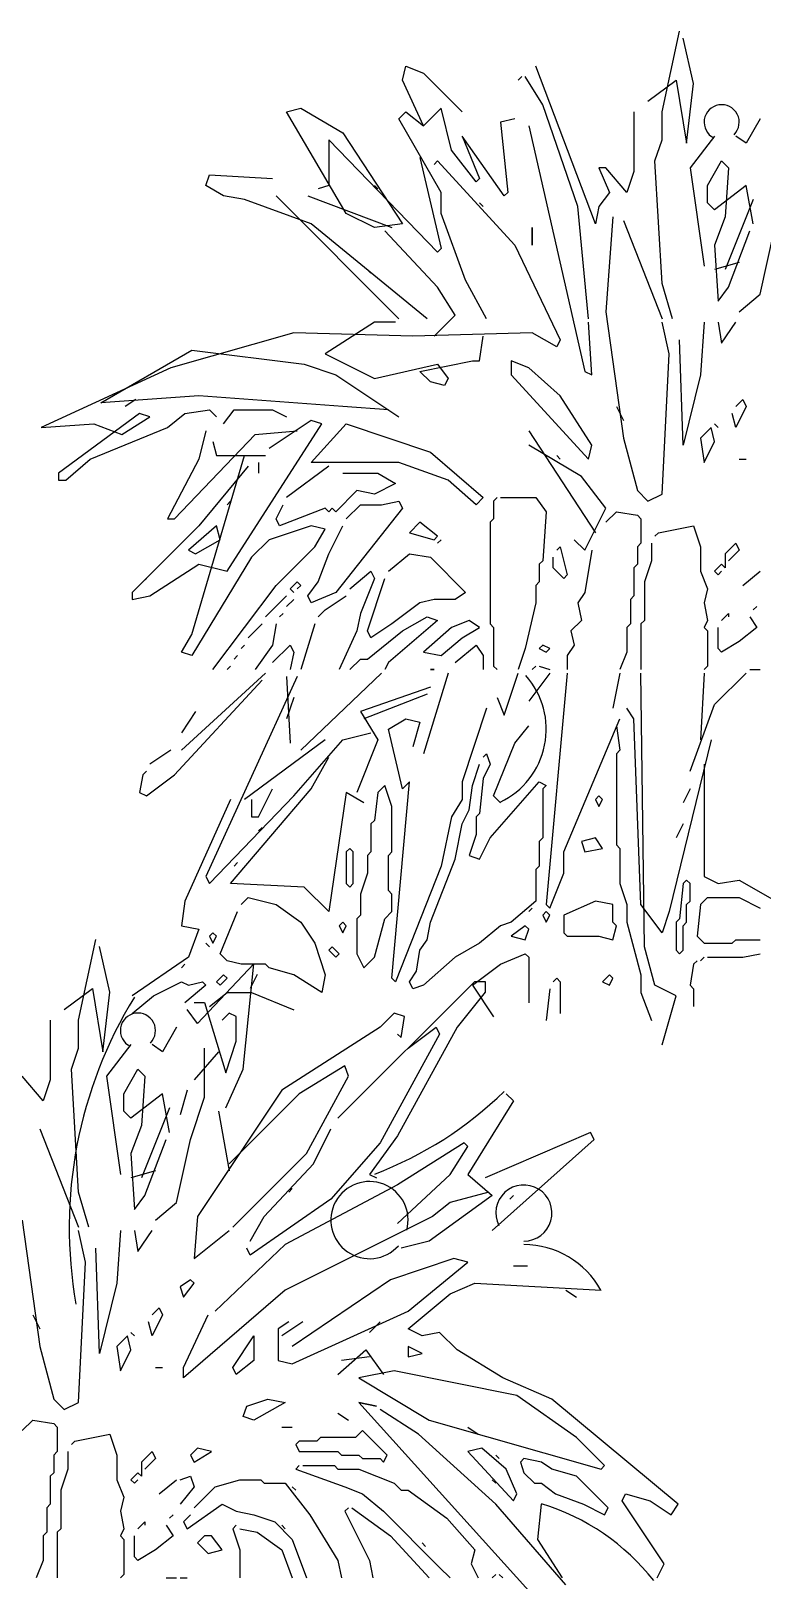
# Model space of a CAD drawing. Header units: millimetres. Extents: x 56222 to 3066687, y -650199 to -121287.
# Drawn here: x 132348.38 to 132356.68, y -183039.62 to -183022.03 of the extents above; entities that cross this region are included whole.
import ezdxf

# ---------------------------------------------------------------- set-up
doc = ezdxf.new("R2010")
doc.units = ezdxf.units.MM
doc.header["$MEASUREMENT"] = 0

# ---------------------------------------------------------------- blocks, each defined once
blk = doc.blocks.new('A$C76AA168E')
at = {"color": 96, "linetype": 'ByBlock'}
for p, q in [((393.89, 1419.48), (399.62, 1445.86)), ((404.21, 1428.65), (400.77, 1443.56)), ((309.01, 1429.8), (310.15, 1434.39)), ((310.15, 1434.39), (315.89, 1432.09)), ((372.09, 1382.77), (352.59, 1434.39)), ((315.89, 1414.89), (309.01, 1429.8)), ((315.89, 1432.09), (328.51, 1419.48)), ((348.01, 1430.95), (346.86, 1429.8)), ((346.86, 1429.8), (348.01, 1430.95)), ((354.89, 1421.77), (349.15, 1430.95)), ((389.3, 1422.92), (398.48, 1429.8)), ((398.48, 1429.8), (401.92, 1409.15)), ((401.92, 1409.15), (404.21, 1428.65)), ((271.15, 1419.48), (275.74, 1420.62)), ((290.65, 1386.21), (271.15, 1419.48)), ((275.74, 1420.62), (289.51, 1412.59)), ((307.86, 1417.18), (310.15, 1419.48)), ((310.15, 1419.48), (315.89, 1414.89)), ((321.62, 1420.62), (315.89, 1414.89)), ((325.06, 1406.86), (321.62, 1420.62)), ((366.36, 1388.51), (354.89, 1421.77)), ((384.71, 1419.48), (384.71, 1399.98)), ((393.89, 1410.3), (393.89, 1419.48)), ((321.62, 1393.09), (307.86, 1417.18)), ((345.71, 1417.18), (341.12, 1416.03)), ((341.12, 1416.03), (343.42, 1393.09)), ((350.3, 1414.89), (368.65, 1334.59)), ((426.01, 1417.18), (421.42, 1409.15)), ((284.92, 1410.3), (284.92, 1395.39)), ((320.48, 1373.59), (284.92, 1410.3)), ((289.51, 1412.59), (309.01, 1382.77)), ((342.27, 1391.95), (328.51, 1411.45)), ((328.51, 1411.45), (334.24, 1397.68)), ((391.59, 1403.42), (393.89, 1410.3)), ((411.09, 1411.45), (403.07, 1401.12)), ((421.42, 1409.15), (417.98, 1411.45)), ((314.74, 1404.56), (321.62, 1374.74)), ((333.09, 1396.53), (325.06, 1406.86)), ((244.77, 1395.39), (245.92, 1398.83)), ((245.92, 1398.83), (266.56, 1397.68)), ((319.33, 1402.27), (320.48, 1403.42)), ((320.48, 1403.42), (345.71, 1375.89)), ((373.24, 1401.12), (376.68, 1393.09)), ((375.54, 1401.12), (373.24, 1401.12)), ((382.42, 1393.09), (375.54, 1401.12)), ((384.71, 1399.98), (382.42, 1393.09)), ((393.89, 1363.27), (391.59, 1403.42)), ((403.07, 1401.12), (407.65, 1369.01)), ((408.8, 1395.39), (413.39, 1403.42)), ((413.39, 1403.42), (415.68, 1401.12)), ((415.68, 1401.12), (414.54, 1385.06)), ((250.51, 1391.95), (244.77, 1395.39)), ((284.92, 1395.39), (281.48, 1394.24)), ((299.83, 1395.39), (300.98, 1394.24)), ((334.24, 1397.68), (333.09, 1396.53)), ((408.8, 1389.65), (408.8, 1395.39)), ((421.42, 1395.39), (411.09, 1387.36)), ((423.71, 1382.77), (421.42, 1395.39)), ((257.39, 1390.8), (250.51, 1391.95)), ((279.18, 1382.77), (257.39, 1390.8)), ((267.71, 1391.95), (307.86, 1351.8)), ((278.04, 1391.95), (305.56, 1381.62)), ((321.62, 1386.21), (321.62, 1393.09)), ((334.24, 1389.65), (335.39, 1388.51)), ((343.42, 1393.09), (342.27, 1391.95)), ((369.8, 1351.8), (366.36, 1388.51)), ((373.24, 1388.51), (372.09, 1382.77)), ((376.68, 1393.09), (373.24, 1388.51)), ((411.09, 1387.36), (408.8, 1389.65)), ((423.71, 1390.8), (414.54, 1367.86)), ((299.83, 1381.62), (290.65, 1386.21)), ((329.65, 1364.42), (321.62, 1386.21)), ((377.83, 1385.06), (375.54, 1354.09)), ((381.27, 1383.92), (393.89, 1351.8)), ((414.54, 1385.06), (411.09, 1375.89)), ((317.04, 1351.8), (279.18, 1382.77)), ((309.01, 1382.77), (299.83, 1381.62)), ((320.48, 1362.12), (303.27, 1380.48)), ((351.45, 1381.62), (351.45, 1375.89)), ((351.45, 1375.89), (351.45, 1381.62)), ((415.68, 1362.12), (422.57, 1380.48)), ((426.01, 1359.83), (430.59, 1380.48)), ((321.62, 1374.74), (320.48, 1373.59)), ((345.71, 1375.89), (360.62, 1344.92)), ((411.09, 1375.89), (412.24, 1357.53)), ((419.12, 1370.15), (411.09, 1367.86)), ((297.54, 1367.86), (298.68, 1366.71)), ((336.54, 1351.8), (329.65, 1364.42)), ((397.33, 1351.8), (393.89, 1363.27)), ((326.21, 1352.95), (320.48, 1362.12)), ((412.24, 1357.53), (415.68, 1362.12)), ((419.12, 1354.09), (426.01, 1359.83)), ((375.54, 1354.09), (381.27, 1312.8)), ((299.83, 1350.65), (283.77, 1340.33)), ((306.71, 1350.65), (299.83, 1350.65)), ((319.33, 1346.06), (326.21, 1352.95)), ((370.95, 1333.45), (369.8, 1350.65)), ((396.18, 1340.33), (393.89, 1350.65)), ((407.65, 1350.65), (406.51, 1333.45)), ((412.24, 1350.65), (413.39, 1343.77)), ((413.39, 1343.77), (417.98, 1350.65)), ((273.45, 1347.21), (233.3, 1335.74)), ((312.45, 1346.06), (273.45, 1347.21)), ((351.45, 1347.21), (312.45, 1346.06)), ((334.24, 1338.03), (335.39, 1346.06)), ((359.48, 1342.62), (351.45, 1347.21)), ((360.62, 1344.92), (359.48, 1342.62)), ((400.77, 1310.5), (399.62, 1344.92)), ((210.36, 1324.27), (240.18, 1341.48)), ((240.18, 1341.48), (276.89, 1336.89)), ((283.77, 1340.33), (299.83, 1332.3)), ((314.74, 1334.59), (331.95, 1338.03)), ((331.95, 1338.03), (334.24, 1338.03)), ((344.56, 1338.03), (344.56, 1333.45)), ((350.3, 1335.74), (344.56, 1338.03)), ((393.89, 1294.45), (396.18, 1340.33)), ((233.3, 1335.74), (190.86, 1316.24)), ((276.89, 1336.89), (287.21, 1333.45)), ((287.21, 1333.45), (307.86, 1319.68)), ((299.83, 1332.3), (320.48, 1336.89)), ((318.18, 1331.15), (314.74, 1334.59)), ((320.48, 1336.89), (323.92, 1332.3)), ((344.56, 1333.45), (369.8, 1305.92)), ((360.62, 1326.56), (350.3, 1335.74)), ((368.65, 1334.59), (370.95, 1333.45)), ((406.51, 1333.45), (400.77, 1310.5)), ((322.77, 1330), (318.18, 1331.15)), ((323.92, 1332.3), (322.77, 1330)), ((242.48, 1326.56), (210.36, 1324.27)), ((221.83, 1325.42), (218.39, 1323.12)), ((289.51, 1323.12), (242.48, 1326.56)), ((304.42, 1321.98), (289.51, 1323.12)), ((370.95, 1310.5), (360.62, 1326.56)), ((378.98, 1323.12), (381.27, 1318.53)), ((417.98, 1323.12), (420.27, 1325.42)), ((421.42, 1323.12), (417.98, 1316.24)), ((420.27, 1325.42), (421.42, 1323.12)), ((222.98, 1320.83), (196.59, 1301.33)), ((217.24, 1313.95), (226.42, 1319.68)), ((226.42, 1319.68), (222.98, 1320.83)), ((232.15, 1316.24), (237.89, 1320.83)), ((237.89, 1320.83), (245.92, 1321.98)), ((245.92, 1321.98), (248.21, 1319.68)), ((250.51, 1317.39), (253.95, 1321.98)), ((253.95, 1321.98), (266.56, 1321.98)), ((279.18, 1318.53), (265.42, 1309.36)), ((266.56, 1321.98), (271.15, 1319.68)), ((282.62, 1317.39), (279.18, 1318.53)), ((417.98, 1316.24), (416.83, 1320.83)), ((190.86, 1316.24), (208.06, 1317.39)), ((206.92, 1305.92), (232.15, 1316.24)), ((208.06, 1317.39), (217.24, 1313.95)), ((234.45, 1286.42), (260.83, 1313.95)), ((244.77, 1315.09), (242.48, 1305.92)), ((251.65, 1269.21), (282.62, 1317.39)), ((260.83, 1313.95), (274.59, 1315.09)), ((279.18, 1304.77), (290.65, 1317.39)), ((290.65, 1317.39), (318.18, 1308.21)), ((350.3, 1315.09), (372.09, 1281.83)), ((381.27, 1312.8), (385.86, 1295.59)), ((409.95, 1316.24), (406.51, 1312.8)), ((406.51, 1312.8), (407.65, 1304.77)), ((411.09, 1311.65), (409.95, 1316.24)), ((411.09, 1317.39), (412.24, 1316.24)), ((247.06, 1311.65), (248.21, 1307.06)), ((318.18, 1308.21), (335.39, 1293.3)), ((367.51, 1300.18), (350.3, 1310.5)), ((369.8, 1305.92), (370.95, 1310.5)), ((407.65, 1304.77), (411.09, 1311.65)), ((198.89, 1299.03), (206.92, 1305.92)), ((242.48, 1305.92), (232.15, 1286.42)), ((240.18, 1248.56), (257.39, 1307.06)), ((258.54, 1303.62), (242.48, 1284.12)), ((248.21, 1307.06), (264.27, 1307.06)), ((261.98, 1304.77), (261.98, 1301.33)), ((284.92, 1303.62), (271.15, 1293.3)), ((307.86, 1304.77), (279.18, 1304.77)), ((323.92, 1299.03), (307.86, 1304.77)), ((359.48, 1307.06), (360.62, 1305.92)), ((419.12, 1305.92), (421.42, 1305.92)), ((196.59, 1301.33), (196.59, 1299.03)), ((196.59, 1299.03), (198.89, 1299.03)), ((289.51, 1301.33), (300.98, 1301.33)), ((306.71, 1297.89), (299.83, 1294.45)), ((300.98, 1301.33), (306.71, 1297.89)), ((333.09, 1291), (323.92, 1299.03)), ((375.54, 1289.86), (367.51, 1300.18)), ((294.09, 1295.59), (287.21, 1288.71)), ((299.83, 1294.45), (294.09, 1295.59)), ((335.39, 1293.3), (333.09, 1291)), ((339.98, 1293.3), (338.83, 1292.15)), ((338.83, 1292.15), (339.98, 1293.3)), ((341.12, 1293.3), (352.59, 1293.3)), ((352.59, 1293.3), (356.04, 1288.71)), ((385.86, 1295.59), (389.3, 1292.15)), ((389.3, 1292.15), (393.89, 1294.45)), ((251.65, 1291), (252.8, 1292.15)), ((267.71, 1286.42), (270.01, 1291)), ((283.77, 1289.86), (268.86, 1284.12)), ((284.92, 1288.71), (283.77, 1289.86)), ((286.06, 1289.86), (284.92, 1288.71)), ((287.21, 1288.71), (286.06, 1289.86)), ((309.01, 1289.86), (287.21, 1262.33)), ((290.65, 1286.42), (295.24, 1291)), ((295.24, 1291), (302.12, 1291)), ((302.12, 1291), (307.86, 1292.15)), ((307.86, 1292.15), (309.01, 1289.86)), ((338.83, 1292.15), (338.83, 1286.42)), ((356.04, 1288.71), (354.89, 1272.65)), ((368.65, 1276.09), (375.54, 1289.86)), ((375.54, 1285.27), (378.98, 1288.71)), ((378.98, 1288.71), (385.86, 1287.56)), ((385.86, 1287.56), (387.01, 1286.42)), ((242.48, 1284.12), (220.68, 1262.33)), ((232.15, 1286.42), (234.45, 1286.42)), ((248.21, 1284.12), (239.04, 1276.09)), ((249.36, 1279.53), (248.21, 1284.12)), ((279.18, 1284.12), (265.42, 1279.53)), ((268.86, 1284.12), (267.71, 1286.42)), ((283.77, 1282.98), (279.18, 1284.12)), ((280.33, 1277.24), (283.77, 1282.98)), ((284.92, 1274.95), (289.51, 1284.12)), ((314.74, 1285.27), (311.3, 1281.83)), ((320.48, 1280.68), (314.74, 1285.27)), ((338.83, 1286.42), (337.68, 1285.27)), ((337.68, 1285.27), (337.68, 1252)), ((387.01, 1286.42), (387.01, 1278.39)), ((392.74, 1281.83), (404.21, 1284.12)), ((404.21, 1284.12), (406.51, 1277.24)), ((241.33, 1274.95), (249.36, 1279.53)), ((265.42, 1279.53), (259.68, 1273.8)), ((267.71, 1264.62), (280.33, 1277.24)), ((311.3, 1281.83), (319.33, 1279.53)), ((319.33, 1279.53), (320.48, 1280.68)), ((321.62, 1279.53), (320.48, 1278.39)), ((320.48, 1278.39), (321.62, 1279.53)), ((359.48, 1276.09), (360.62, 1277.24)), ((360.62, 1277.24), (362.92, 1268.06)), ((365.21, 1279.53), (368.65, 1276.09)), ((387.01, 1278.39), (385.86, 1277.24)), ((385.86, 1277.24), (385.86, 1271.5)), ((390.45, 1278.39), (390.45, 1272.65)), ((391.59, 1280.68), (392.74, 1281.83)), ((406.51, 1277.24), (406.51, 1269.21)), ((414.54, 1274.95), (417.98, 1278.39)), ((417.98, 1278.39), (419.12, 1276.09)), ((239.04, 1276.09), (241.33, 1274.95)), ((259.68, 1273.8), (240.18, 1241.68)), ((281.48, 1265.77), (284.92, 1274.95)), ((304.42, 1269.21), (311.3, 1274.95)), ((311.3, 1274.95), (318.18, 1273.8)), ((318.18, 1273.8), (329.65, 1262.33)), ((354.89, 1272.65), (353.74, 1271.5)), ((358.33, 1270.36), (358.33, 1273.8)), ((370.95, 1276.09), (368.65, 1262.33)), ((390.45, 1272.65), (388.15, 1265.77)), ((414.54, 1274.95), (414.54, 1270.36)), ((419.12, 1276.09), (415.68, 1272.65)), ((225.27, 1266.92), (224.12, 1265.77)), ((224.12, 1265.77), (225.27, 1266.92)), ((226.42, 1261.18), (242.48, 1271.5)), ((242.48, 1271.5), (251.65, 1269.21)), ((291.8, 1263.48), (298.68, 1269.21)), ((299.83, 1266.92), (295.24, 1255.45)), ((297.54, 1249.71), (303.27, 1266.92)), ((298.68, 1269.21), (299.83, 1266.92)), ((353.74, 1271.5), (353.74, 1265.77)), ((361.77, 1266.92), (358.33, 1270.36)), ((362.92, 1268.06), (361.77, 1266.92)), ((385.86, 1271.5), (384.71, 1270.36)), ((384.71, 1270.36), (384.71, 1261.18)), ((406.51, 1269.21), (408.8, 1263.48)), ((413.39, 1271.5), (411.09, 1269.21)), ((411.09, 1269.21), (412.24, 1268.06)), ((412.24, 1268.06), (413.39, 1269.21)), ((414.54, 1270.36), (413.39, 1271.5)), ((420.27, 1264.62), (426.01, 1269.21)), ((220.68, 1262.33), (220.68, 1260.03)), ((247.06, 1237.09), (267.71, 1264.62)), ((272.3, 1263.48), (274.59, 1265.77)), ((273.45, 1262.33), (272.3, 1263.48)), ((272.3, 1263.48), (273.45, 1262.33)), ((274.59, 1265.77), (275.74, 1264.62)), ((275.74, 1264.62), (274.59, 1263.48)), ((278.04, 1261.18), (281.48, 1265.77)), ((287.21, 1262.33), (279.18, 1258.89)), ((329.65, 1262.33), (326.21, 1260.03)), ((353.74, 1265.77), (352.59, 1264.62)), ((352.59, 1264.62), (352.59, 1258.89)), ((368.65, 1262.33), (366.36, 1258.89)), ((388.15, 1265.77), (388.15, 1253.15)), ((408.8, 1263.48), (407.65, 1258.89)), ((220.68, 1260.03), (226.42, 1261.18)), ((264.27, 1254.3), (271.15, 1261.18)), ((271.15, 1257.74), (273.45, 1260.03)), ((279.18, 1258.89), (278.04, 1261.18)), ((283.77, 1256.59), (290.65, 1261.18)), ((314.74, 1258.89), (305.56, 1252)), ((319.33, 1260.03), (314.74, 1258.89)), ((326.21, 1260.03), (319.33, 1260.03)), ((352.59, 1258.89), (349.15, 1243.98)), ((366.36, 1258.89), (367.51, 1253.15)), ((384.71, 1261.18), (383.57, 1260.03)), ((383.57, 1260.03), (383.57, 1252)), ((407.65, 1258.89), (408.8, 1253.15)), ((423.71, 1256.59), (424.86, 1257.74)), ((258.54, 1247.42), (263.12, 1252)), ((267.71, 1252), (266.56, 1245.12)), ((268.86, 1254.3), (270.01, 1255.45)), ((280.33, 1252), (275.74, 1237.09)), ((281.48, 1254.3), (283.77, 1256.59)), ((295.24, 1255.45), (294.09, 1249.71)), ((305.56, 1252), (298.68, 1247.42)), ((320.48, 1253.15), (304.42, 1239.39)), ((309.01, 1249.71), (317.04, 1254.3)), ((317.04, 1254.3), (320.48, 1253.15)), ((330.8, 1253.15), (325.06, 1250.86)), ((334.24, 1250.86), (330.8, 1253.15)), ((337.68, 1252), (338.83, 1250.86)), ((367.51, 1253.15), (364.07, 1249.71)), ((383.57, 1252), (382.42, 1250.86)), ((388.15, 1253.15), (387.01, 1252)), ((387.01, 1252), (387.01, 1237.09)), ((408.8, 1253.15), (407.65, 1250.86)), ((413.39, 1253.15), (415.68, 1255.45)), ((415.68, 1255.45), (415.68, 1254.3)), ((422.57, 1254.3), (424.86, 1250.86)), ((236.74, 1242.83), (240.18, 1248.56)), ((294.09, 1249.71), (288.36, 1237.09)), ((297.54, 1240.53), (309.01, 1249.71)), ((298.68, 1247.42), (297.54, 1249.71)), ((325.06, 1250.86), (315.89, 1242.83)), ((321.62, 1241.68), (328.51, 1247.42)), ((328.51, 1247.42), (334.24, 1250.86)), ((338.83, 1250.86), (338.83, 1238.24)), ((364.07, 1249.71), (365.21, 1245.12)), ((382.42, 1250.86), (382.42, 1242.83)), ((407.65, 1250.86), (408.8, 1249.71)), ((408.8, 1249.71), (408.8, 1238.24)), ((412.24, 1243.98), (412.24, 1250.86)), ((424.86, 1250.86), (419.12, 1246.27)), ((240.18, 1241.68), (236.74, 1242.83)), ((253.95, 1240.53), (255.09, 1241.68)), ((256.24, 1243.98), (257.39, 1245.12)), ((266.56, 1245.12), (260.83, 1237.09)), ((266.56, 1239.39), (272.3, 1245.12)), ((272.3, 1245.12), (273.45, 1242.83)), ((273.45, 1242.83), (272.3, 1237.09)), ((315.89, 1242.83), (321.62, 1241.68)), ((326.21, 1239.39), (333.09, 1245.12)), ((333.09, 1245.12), (335.39, 1241.68)), ((335.39, 1241.68), (335.39, 1237.09)), ((349.15, 1243.98), (346.86, 1237.09)), ((354.89, 1245.12), (353.74, 1243.98)), ((353.74, 1243.98), (356.04, 1242.83)), ((357.18, 1243.98), (354.89, 1245.12)), ((356.04, 1242.83), (357.18, 1243.98)), ((365.21, 1245.12), (362.92, 1241.68)), ((362.92, 1241.68), (362.92, 1237.09)), ((382.42, 1242.83), (380.12, 1237.09)), ((413.39, 1242.83), (412.24, 1243.98)), ((419.12, 1246.27), (413.39, 1242.83)), ((252.8, 1238.24), (251.65, 1237.09)), ((251.65, 1237.09), (252.8, 1238.24)), ((291.8, 1237.09), (295.24, 1240.53)), ((295.24, 1240.53), (297.54, 1240.53)), ((304.42, 1239.39), (303.27, 1237.09)), ((319.33, 1237.09), (318.18, 1237.09)), ((318.18, 1237.09), (319.33, 1237.09)), ((338.83, 1238.24), (339.98, 1237.09)), ((352.59, 1238.24), (351.45, 1237.09)), ((351.45, 1237.09), (352.59, 1238.24)), ((353.74, 1238.24), (357.18, 1237.09)), ((408.8, 1238.24), (407.65, 1237.09)), ((422.57, 1237.09), (426.01, 1237.09)), ((234.45, 1202.68), (263.12, 1233.65)), ((264.27, 1235.95), (236.74, 1210.71)), ((274.59, 1234.8), (244.77, 1169.42)), ((271.15, 1234.8), (272.3, 1213)), ((302.12, 1235.95), (275.74, 1210.71)), ((323.92, 1235.95), (315.89, 1209.56)), ((342.27, 1222.18), (346.86, 1235.95)), ((357.18, 1235.95), (350.3, 1226.77)), ((362.92, 1235.95), (356.04, 1160.24)), ((380.12, 1235.95), (377.83, 1224.48)), ((388.15, 1146.47), (387.01, 1235.95)), ((407.65, 1235.95), (406.51, 1214.15)), ((411.09, 1225.62), (421.42, 1235.95)), ((273.45, 1227.92), (271.15, 1221.03)), ((318.18, 1231.36), (295.24, 1223.33)), ((317.04, 1229.06), (296.39, 1221.03)), ((339.98, 1227.92), (342.27, 1222.18)), ((241.33, 1223.33), (236.74, 1216.45)), ((295.24, 1223.33), (300.98, 1214.15)), ((336.54, 1224.48), (328.51, 1200.39)), ((384.71, 1221.03), (382.42, 1224.48)), ((403.07, 1203.83), (411.09, 1225.62)), ((289.51, 1214.15), (298.68, 1216.45)), ((304.42, 1217.59), (310.15, 1221.03)), ((309.01, 1198.09), (304.42, 1217.59)), ((310.15, 1221.03), (314.74, 1219.89)), ((314.74, 1219.89), (312.45, 1211.86)), ((345.71, 1213), (350.3, 1218.74)), ((361.77, 1177.45), (380.12, 1221.03)), ((378.98, 1218.74), (380.12, 1210.71)), ((387.01, 1160.24), (384.71, 1221.03)), ((283.77, 1214.15), (257.39, 1194.65)), ((273.45, 1195.8), (289.51, 1214.15)), ((300.98, 1214.15), (294.09, 1196.95)), ((338.83, 1195.8), (345.71, 1213)), ((409.95, 1214.15), (396.18, 1157.95)), ((233.3, 1210.71), (226.42, 1206.12)), ((279.18, 1198.09), (284.92, 1208.42)), ((331.95, 1199.24), (334.24, 1206.12)), ((335.39, 1208.42), (336.54, 1209.56)), ((337.68, 1206.12), (335.39, 1201.53)), ((336.54, 1209.56), (337.68, 1206.12)), ((380.12, 1210.71), (378.98, 1209.56)), ((378.98, 1209.56), (378.98, 1179.74)), ((407.65, 1206.12), (407.65, 1169.42)), ((224.12, 1202.68), (222.98, 1196.95)), ((225.27, 1203.83), (224.12, 1202.68)), ((224.12, 1202.68), (225.27, 1203.83)), ((225.27, 1195.8), (234.45, 1202.68)), ((335.39, 1201.53), (334.24, 1190.06)), ((222.98, 1196.95), (225.27, 1195.8)), ((252.8, 1167.12), (279.18, 1198.09)), ((261.98, 1188.92), (266.56, 1198.09)), ((290.65, 1196.95), (284.92, 1157.95)), ((296.39, 1193.5), (290.65, 1196.95)), ((300.98, 1196.95), (299.83, 1187.77)), ((303.27, 1199.24), (300.98, 1196.95)), ((305.56, 1192.36), (303.27, 1199.24)), ((305.56, 1136.15), (311.3, 1200.39)), ((311.3, 1200.39), (309.01, 1198.09)), ((328.51, 1200.39), (328.51, 1194.65)), ((330.8, 1191.21), (331.95, 1199.24)), ((337.68, 1182.03), (353.74, 1200.39)), ((353.74, 1200.39), (356.04, 1199.24)), ((356.04, 1199.24), (354.89, 1198.09)), ((354.89, 1198.09), (354.89, 1182.03)), ((403.07, 1198.09), (400.77, 1193.5)), ((252.8, 1194.65), (237.89, 1161.39)), ((245.92, 1167.12), (273.45, 1195.8)), ((259.68, 1194.65), (259.68, 1188.92)), ((305.56, 1177.45), (305.56, 1192.36)), ((328.51, 1194.65), (325.06, 1188.92)), ((328.51, 1186.62), (330.8, 1191.21)), ((341.12, 1193.5), (338.83, 1195.8)), ((373.24, 1195.8), (372.09, 1194.65)), ((372.09, 1194.65), (373.24, 1192.36)), ((374.39, 1194.65), (373.24, 1195.8)), ((373.24, 1192.36), (374.39, 1194.65)), ((259.68, 1188.92), (261.98, 1188.92)), ((299.83, 1187.77), (298.68, 1186.62)), ((298.68, 1186.62), (298.68, 1177.45)), ((325.06, 1188.92), (321.62, 1172.86)), ((326.21, 1175.15), (328.51, 1186.62)), ((334.24, 1190.06), (333.09, 1188.92)), ((333.09, 1188.92), (333.09, 1183.18)), ((400.77, 1186.62), (398.48, 1182.03)), ((263.12, 1185.48), (261.98, 1184.33)), ((261.98, 1184.33), (263.12, 1185.48)), ((333.09, 1183.18), (330.8, 1176.3)), ((334.24, 1175.15), (337.68, 1182.03)), ((354.89, 1182.03), (353.74, 1180.89)), ((353.74, 1180.89), (353.74, 1172.86)), ((372.09, 1182.03), (367.51, 1180.89)), ((367.51, 1180.89), (368.65, 1177.45)), ((374.39, 1178.59), (372.09, 1182.03)), ((291.8, 1178.59), (290.65, 1177.45)), ((290.65, 1177.45), (290.65, 1167.12)), ((292.95, 1177.45), (291.8, 1178.59)), ((292.95, 1167.12), (292.95, 1177.45)), ((298.68, 1177.45), (297.54, 1176.3)), ((297.54, 1176.3), (297.54, 1170.56)), ((304.42, 1176.3), (305.56, 1177.45)), ((304.42, 1164.83), (304.42, 1176.3)), ((330.8, 1176.3), (334.24, 1175.15)), ((361.77, 1170.56), (361.77, 1177.45)), ((368.65, 1177.45), (374.39, 1178.59)), ((378.98, 1179.74), (380.12, 1178.59)), ((380.12, 1178.59), (380.12, 1167.12)), ((255.09, 1174), (253.95, 1172.86)), ((253.95, 1172.86), (255.09, 1174)), ((321.62, 1172.86), (306.71, 1135)), ((318.18, 1154.5), (326.21, 1175.15)), ((353.74, 1172.86), (352.59, 1171.71)), ((352.59, 1171.71), (352.59, 1161.39)), ((244.77, 1169.42), (245.92, 1167.12)), ((276.89, 1165.97), (252.8, 1167.12)), ((284.92, 1157.95), (276.89, 1165.97)), ((290.65, 1167.12), (291.8, 1165.97)), ((291.8, 1165.97), (292.95, 1167.12)), ((297.54, 1170.56), (295.24, 1163.68)), ((357.18, 1159.09), (361.77, 1170.56)), ((380.12, 1167.12), (382.42, 1160.24)), ((400.77, 1167.12), (399.62, 1155.65)), ((401.92, 1168.27), (400.77, 1167.12)), ((403.07, 1167.12), (401.92, 1168.27)), ((403.07, 1161.39), (403.07, 1167.12)), ((407.65, 1169.42), (412.24, 1167.12)), ((412.24, 1167.12), (419.12, 1168.27)), ((419.12, 1168.27), (443.21, 1154.5)), ((237.89, 1161.39), (236.74, 1153.36)), ((256.24, 1160.24), (258.54, 1162.53)), ((258.54, 1162.53), (267.71, 1160.24)), ((295.24, 1163.68), (295.24, 1156.8)), ((305.56, 1163.68), (304.42, 1164.83)), ((305.56, 1157.95), (305.56, 1163.68)), ((352.59, 1161.39), (344.56, 1154.5)), ((372.09, 1161.39), (361.77, 1156.8)), ((377.83, 1160.24), (372.09, 1161.39)), ((401.92, 1160.24), (403.07, 1161.39)), ((406.51, 1160.24), (408.8, 1162.53)), ((408.8, 1162.53), (419.12, 1162.53)), ((419.12, 1162.53), (426.01, 1159.09)), ((249.36, 1144.18), (255.09, 1157.95)), ((267.71, 1160.24), (275.74, 1154.5)), ((295.24, 1156.8), (294.09, 1155.65)), ((294.09, 1155.65), (294.09, 1144.18)), ((299.83, 1143.03), (303.27, 1155.65)), ((303.27, 1155.65), (305.56, 1157.95)), ((351.45, 1159.09), (350.3, 1157.95)), ((350.3, 1157.95), (351.45, 1159.09)), ((356.04, 1157.95), (354.89, 1156.8)), ((354.89, 1156.8), (356.04, 1154.5)), ((356.04, 1160.24), (357.18, 1159.09)), ((357.18, 1156.8), (356.04, 1157.95)), ((356.04, 1154.5), (357.18, 1156.8)), ((361.77, 1156.8), (361.77, 1151.06)), ((377.83, 1154.5), (377.83, 1160.24)), ((382.42, 1160.24), (382.42, 1154.5)), ((393.89, 1151.06), (387.01, 1160.24)), ((396.18, 1157.95), (393.89, 1151.06)), ((399.62, 1155.65), (398.48, 1154.5)), ((401.92, 1154.5), (401.92, 1160.24)), ((406.51, 1160.24), (405.36, 1149.92)), ((236.74, 1153.36), (242.48, 1152.21)), ((242.48, 1152.21), (239.04, 1143.03)), ((247.06, 1151.06), (245.92, 1149.92)), ((248.21, 1149.92), (247.06, 1151.06)), ((275.74, 1154.5), (280.33, 1147.62)), ((289.51, 1154.5), (288.36, 1153.36)), ((288.36, 1153.36), (289.51, 1151.06)), ((290.65, 1153.36), (289.51, 1154.5)), ((289.51, 1151.06), (290.65, 1153.36)), ((317.04, 1148.77), (318.18, 1154.5)), ((341.12, 1153.36), (334.24, 1147.62)), ((344.56, 1154.5), (341.12, 1153.36)), ((349.15, 1153.36), (344.56, 1149.92)), ((350.3, 1152.21), (349.15, 1153.36)), ((349.15, 1148.77), (350.3, 1152.21)), ((361.77, 1151.06), (362.92, 1149.92)), ((378.98, 1153.36), (377.83, 1154.5)), ((377.83, 1148.77), (378.98, 1153.36)), ((382.42, 1154.5), (387.01, 1137.3)), ((398.48, 1154.5), (398.48, 1145.33)), ((400.77, 1153.36), (401.92, 1154.5)), ((400.77, 1145.33), (400.77, 1153.36)), ((203.03, 1122.5), (208.77, 1148.88)), ((213.35, 1131.67), (209.91, 1146.58)), ((245.92, 1146.47), (244.77, 1147.62)), ((244.77, 1147.62), (245.92, 1146.47)), ((245.92, 1149.92), (247.06, 1147.62)), ((247.06, 1147.62), (248.21, 1149.92)), ((280.33, 1147.62), (283.77, 1137.3)), ((286.06, 1146.47), (284.92, 1145.33)), ((284.92, 1145.33), (287.21, 1143.03)), ((288.36, 1144.18), (286.06, 1146.47)), ((313.59, 1138.45), (314.74, 1145.33)), ((314.74, 1145.33), (317.04, 1148.77)), ((334.24, 1147.62), (326.21, 1143.03)), ((344.56, 1149.92), (349.15, 1148.77)), ((362.92, 1149.92), (373.24, 1149.92)), ((373.24, 1149.92), (377.83, 1148.77)), ((391.59, 1133.86), (388.15, 1146.47)), ((398.48, 1145.33), (399.62, 1144.18)), ((399.62, 1144.18), (400.77, 1145.33)), ((405.36, 1149.92), (407.65, 1147.62)), ((407.65, 1147.62), (416.83, 1147.62)), ((416.83, 1147.62), (417.98, 1148.77)), ((417.98, 1148.77), (426.01, 1148.77)), ((239.04, 1143.03), (220.68, 1130.42)), ((237.89, 1140.74), (236.74, 1139.59)), ((236.74, 1139.59), (237.89, 1140.74)), ((260.38, 1140.85), (242.03, 1121.35)), ((251.65, 1141.89), (249.36, 1144.18)), ((256.24, 1140.74), (251.65, 1141.89)), ((264.27, 1140.74), (256.24, 1140.74)), ((256.94, 1106.44), (260.38, 1140.85)), ((265.42, 1139.59), (264.27, 1140.74)), ((287.21, 1143.03), (288.36, 1144.18)), ((294.09, 1144.18), (296.39, 1139.59)), ((296.39, 1139.59), (299.83, 1143.03)), ((326.21, 1143.03), (315.89, 1133.86)), ((331.95, 1133.86), (341.12, 1140.74)), ((341.12, 1140.74), (349.15, 1144.18)), ((349.15, 1144.18), (350.3, 1143.03)), ((350.3, 1143.03), (350.3, 1128.12)), ((404.21, 1140.74), (403.07, 1133.86)), ((405.36, 1141.89), (404.21, 1140.74)), ((404.21, 1140.74), (405.36, 1141.89)), ((407.65, 1143.03), (406.51, 1141.89)), ((406.51, 1141.89), (407.65, 1143.03)), ((408.8, 1143.03), (420.27, 1143.03)), ((420.27, 1143.03), (426.01, 1144.18)), ((250.51, 1137.3), (248.21, 1135)), ((249.36, 1133.86), (251.65, 1136.15)), ((251.65, 1136.15), (250.51, 1137.3)), ((261.53, 1137.41), (259.24, 1132.82)), ((273.45, 1137.3), (265.42, 1139.59)), ((282.62, 1131.56), (273.45, 1137.3)), ((283.77, 1137.3), (282.62, 1131.56)), ((306.71, 1135), (305.56, 1136.15)), ((311.3, 1135), (313.59, 1138.45)), ((358.33, 1135), (359.48, 1136.15)), ((359.48, 1136.15), (360.62, 1135)), ((376.68, 1137.3), (374.39, 1135)), ((377.83, 1136.15), (376.68, 1137.3)), ((376.68, 1133.86), (377.83, 1136.15)), ((387.01, 1137.3), (387.01, 1131.56)), ((198.44, 1125.94), (207.62, 1132.82)), ((207.62, 1132.82), (211.06, 1112.17)), ((211.06, 1112.17), (213.35, 1131.67)), ((220.68, 1124.68), (227.56, 1130.42)), ((227.56, 1130.42), (236.74, 1135)), ((236.74, 1135), (239.04, 1133.86)), ((244.77, 1133.86), (237.89, 1128.12)), ((239.04, 1133.86), (243.62, 1135)), ((243.62, 1135), (244.77, 1133.86)), ((245.92, 1126.97), (251.65, 1131.56)), ((248.21, 1135), (249.36, 1133.86)), ((251.65, 1131.56), (259.68, 1131.56)), ((259.68, 1131.56), (273.45, 1125.83)), ((287.91, 1090.38), (332.65, 1135.11)), ((312.45, 1132.71), (311.3, 1135)), ((315.89, 1133.86), (312.45, 1132.71)), ((336.09, 1131.67), (326.91, 1120.2)), ((331.95, 1133.86), (338.83, 1123.53)), ((332.65, 1135.11), (336.09, 1135.11)), ((336.09, 1135.11), (336.09, 1131.67)), ((357.18, 1132.71), (356.04, 1122.39)), ((360.62, 1135), (360.62, 1124.68)), ((374.39, 1135), (376.68, 1133.86)), ((387.01, 1131.56), (390.45, 1122.39)), ((398.48, 1130.42), (391.59, 1133.86)), ((393.89, 1114.36), (398.48, 1130.42)), ((403.07, 1133.86), (404.21, 1132.71)), ((404.21, 1132.71), (404.21, 1126.97)), ((242.03, 1121.35), (238.59, 1125.94)), ((240.88, 1128.23), (244.32, 1128.23)), ((244.32, 1128.23), (251.21, 1105.29)), ((193.85, 1122.5), (193.85, 1103)), ((203.03, 1113.32), (203.03, 1122.5)), ((235.15, 1120.2), (230.56, 1112.17)), ((252.35, 1124.79), (250.06, 1122.5)), ((254.65, 1123.64), (252.35, 1124.79)), ((254.65, 1115.61), (254.65, 1123.64)), ((301.68, 1120.2), (269.56, 1099.56)), ((306.27, 1124.79), (301.68, 1120.2)), ((309.71, 1123.64), (306.27, 1124.79)), ((326.91, 1120.2), (307.41, 1084.64)), ((308.56, 1116.76), (309.71, 1123.64)), ((310.85, 1113.32), (320.03, 1120.2)), ((320.03, 1120.2), (321.18, 1117.91)), ((251.21, 1105.29), (254.65, 1115.61)), ((321.18, 1117.91), (301.68, 1082.35)), ((307.41, 1117.91), (308.56, 1116.76)), ((200.74, 1106.44), (203.03, 1113.32)), ((220.24, 1114.47), (212.21, 1104.14)), ((230.56, 1112.17), (227.12, 1114.47)), ((248.91, 1112.17), (240.88, 1103)), ((244.32, 1097.26), (244.32, 1113.32)), ((203.03, 1066.29), (200.74, 1106.44)), ((217.94, 1098.41), (222.53, 1106.44)), ((222.53, 1106.44), (224.82, 1104.14)), ((251.21, 1093.82), (256.94, 1106.44)), ((290.21, 1107.58), (275.29, 1098.41)), ((291.35, 1104.14), (290.21, 1107.58)), ((191.56, 1096.11), (184.68, 1104.14)), ((193.85, 1103), (191.56, 1096.11)), ((212.21, 1104.14), (216.79, 1072.03)), ((224.82, 1104.14), (223.68, 1088.08)), ((277.59, 1078.91), (291.35, 1104.14)), ((217.94, 1092.67), (217.94, 1098.41)), ((230.56, 1098.41), (220.24, 1090.38)), ((232.85, 1085.79), (230.56, 1098.41)), ((238.59, 1099.56), (236.29, 1091.53)), ((239.74, 1083.5), (244.32, 1097.26)), ((269.56, 1099.56), (242.03, 1058.26)), ((275.29, 1098.41), (252.35, 1075.47)), ((345.27, 1096.11), (330.35, 1072.03)), ((342.97, 1098.41), (345.27, 1096.11)), ((220.24, 1090.38), (217.94, 1092.67)), ((232.85, 1093.82), (223.68, 1070.88)), ((248.91, 1092.67), (252.35, 1073.17)), ((190.41, 1086.94), (203.03, 1054.82)), ((223.68, 1088.08), (220.24, 1078.91)), ((279.88, 1075.47), (285.62, 1086.94)), ((307.41, 1084.64), (298.24, 1072.03)), ((370.5, 1085.79), (336.09, 1070.88)), ((371.65, 1083.5), (370.5, 1085.79)), ((224.82, 1065.14), (231.71, 1083.5)), ((235.15, 1062.85), (239.74, 1083.5)), ((301.68, 1082.35), (285.62, 1064)), ((329.21, 1082.35), (307.41, 1068.58)), ((324.62, 1072.03), (330.35, 1081.2)), ((330.35, 1081.2), (329.21, 1082.35)), ((338.38, 1053.67), (371.65, 1083.5)), ((220.24, 1078.91), (221.38, 1060.56)), ((253.5, 1054.82), (277.59, 1078.91)), ((263.82, 1058.26), (279.88, 1075.47)), ((228.27, 1073.17), (220.24, 1070.88)), ((298.24, 1072.03), (300.53, 1070.88)), ((307.41, 1055.97), (324.62, 1072.03)), ((330.35, 1072.03), (338.38, 1065.14)), ((206.47, 1054.82), (203.03, 1066.29)), ((221.38, 1060.56), (224.82, 1065.14)), ((307.41, 1068.58), (270.71, 1049.08)), ((271.85, 1066.29), (273, 1067.44)), ((338.38, 1065.14), (317.74, 1050.23)), ((337.24, 1066.29), (324.62, 1062.85)), ((344.12, 1064), (345.27, 1065.14)), ((228.27, 1057.11), (235.15, 1062.85)), ((285.62, 1064), (259.24, 1045.64)), ((324.62, 1062.85), (318.88, 1058.26)), ((184.68, 1057.11), (190.41, 1015.82)), ((242.03, 1058.26), (240.88, 1044.5)), ((259.24, 1050.23), (263.82, 1058.26)), ((318.88, 1058.26), (270.71, 1034.17)), ((205.32, 1043.35), (203.03, 1053.67)), ((216.79, 1053.67), (215.65, 1036.47)), ((221.38, 1053.67), (222.53, 1046.79)), ((222.53, 1046.79), (227.12, 1053.67)), ((240.88, 1044.5), (252.35, 1053.67)), ((270.71, 1049.08), (247.77, 1027.29)), ((317.74, 1050.23), (308.56, 1047.94)), ((209.91, 1013.53), (208.77, 1047.94)), ((259.24, 1045.64), (258.09, 1047.94)), ((325.77, 1044.5), (305.12, 1037.61)), ((330.35, 1043.35), (325.77, 1044.5)), ((203.03, 997.47), (205.32, 1043.35)), ((310.85, 1027.29), (330.35, 1043.35)), ((345.27, 1042.2), (349.85, 1042.2)), ((215.65, 1036.47), (209.91, 1013.53)), ((239.74, 1037.61), (236.29, 1035.32)), ((236.29, 1035.32), (237.44, 1031.88)), ((237.44, 1031.88), (240.88, 1036.47)), ((270.71, 1034.17), (237.44, 1005.5)), ((240.88, 1036.47), (239.74, 1037.61)), ((305.12, 1037.61), (273, 1015.82)), ((324.62, 1033.03), (332.65, 1036.47)), ((332.65, 1036.47), (373.94, 1034.17)), ((362.47, 1034.17), (365.91, 1031.88)), ((310.85, 1021.55), (324.62, 1033.03)), ((188.12, 1026.14), (190.41, 1021.55)), ((227.12, 1019.26), (225.97, 1023.85)), ((227.12, 1026.14), (229.41, 1028.44)), ((230.56, 1026.14), (227.12, 1019.26)), ((229.41, 1028.44), (230.56, 1026.14)), ((237.44, 1008.94), (245.47, 1026.14)), ((271.85, 1023.85), (268.41, 1021.55)), ((276.44, 1023.85), (269.56, 1019.26)), ((273, 1010.08), (310.85, 1027.29)), ((301.68, 1023.85), (298.24, 1020.41)), ((219.09, 1019.26), (215.65, 1015.82)), ((220.24, 1014.67), (219.09, 1019.26)), ((220.24, 1020.41), (221.38, 1019.26)), ((253.5, 1008.94), (260.38, 1019.26)), ((260.38, 1019.26), (260.38, 1011.23)), ((268.41, 1021.55), (268.41, 1011.23)), ((315.44, 1019.26), (310.85, 1021.55)), ((321.18, 1020.41), (315.44, 1019.26)), ((326.91, 1014.67), (321.18, 1020.41)), ((190.41, 1015.82), (195, 998.61)), ((215.65, 1015.82), (216.79, 1007.79)), ((216.79, 1007.79), (220.24, 1014.67)), ((287.91, 1006.64), (297.09, 1014.67)), ((297.09, 1014.67), (302.82, 1006.64)), ((310.85, 1015.82), (310.85, 1012.38)), ((315.44, 1013.53), (310.85, 1015.82)), ((310.85, 1012.38), (315.44, 1013.53)), ((341.82, 1005.5), (326.91, 1014.67)), ((228.27, 1008.94), (230.56, 1008.94)), ((237.44, 1005.5), (237.44, 1008.94)), ((254.65, 1006.64), (253.5, 1008.94)), ((260.38, 1011.23), (254.65, 1006.64)), ((268.41, 1011.23), (273, 1010.08)), ((298.24, 1012.38), (289.06, 1011.23)), ((306.27, 1007.79), (294.79, 1005.5)), ((294.79, 1005.5), (317.74, 991.73)), ((346.41, 999.76), (306.27, 1007.79)), ((357.88, 998.61), (341.82, 1005.5)), ((195, 998.61), (198.44, 995.17)), ((258.09, 996.32), (264.97, 998.61)), ((264.97, 998.61), (270.71, 997.47)), ((365.91, 986), (346.41, 999.76)), ((399.18, 964.2), (357.88, 998.61)), ((198.44, 995.17), (203.03, 997.47)), ((256.94, 992.88), (258.09, 996.32)), ((270.71, 997.47), (260.38, 991.73)), ((287.91, 994.03), (291.35, 991.73)), ((300.53, 996.32), (294.79, 997.47)), ((294.79, 997.47), (300.53, 996.32)), ((294.79, 997.47), (359.03, 926.35)), ((314.3, 987.14), (301.68, 995.17)), ((184.68, 988.29), (188.12, 991.73)), ((188.12, 991.73), (195, 990.58)), ((195, 990.58), (196.15, 989.44)), ((196.15, 989.44), (196.15, 981.41)), ((260.38, 991.73), (256.94, 992.88)), ((269.56, 989.44), (273, 989.44)), ((295.94, 988.29), (293.65, 986)), ((303.97, 980.26), (295.94, 988.29)), ((317.74, 991.73), (373.94, 975.67)), ((330.35, 989.44), (333.8, 987.14)), ((200.74, 983.7), (201.88, 984.85)), ((201.88, 984.85), (213.35, 987.14)), ((213.35, 987.14), (215.65, 980.26)), ((275.29, 984.85), (274.15, 983.7)), ((274.15, 983.7), (275.29, 981.41)), ((281.03, 984.85), (275.29, 984.85)), ((282.18, 986), (281.03, 984.85)), ((293.65, 986), (282.18, 986)), ((339.53, 964.2), (314.3, 987.14)), ((375.09, 976.82), (365.91, 986)), ((196.15, 981.41), (195, 980.26)), ((195, 980.26), (195, 974.53)), ((199.59, 981.41), (199.59, 975.67)), ((215.65, 980.26), (215.65, 972.23)), ((223.68, 977.97), (227.12, 981.41)), ((228.27, 979.11), (224.82, 975.67)), ((227.12, 981.41), (228.27, 979.11)), ((242.03, 982.55), (239.74, 980.26)), ((239.74, 980.26), (240.88, 977.97)), ((240.88, 977.97), (246.62, 981.41)), ((246.62, 981.41), (242.03, 982.55)), ((275.29, 981.41), (287.91, 981.41)), ((287.91, 981.41), (289.06, 980.26)), ((289.06, 980.26), (294.79, 980.26)), ((294.79, 980.26), (295.94, 979.11)), ((295.94, 979.11), (301.68, 979.11)), ((301.68, 979.11), (302.82, 977.97)), ((302.82, 977.97), (303.97, 980.26)), ((334.94, 982.55), (330.35, 981.41)), ((330.35, 981.41), (345.27, 965.35)), ((342.97, 975.67), (334.94, 982.55)), ((340.68, 979.11), (339.53, 980.26)), ((339.53, 980.26), (340.68, 979.11)), ((348.71, 979.11), (347.56, 977.97)), ((354.44, 977.97), (348.71, 979.11)), ((195, 974.53), (193.85, 973.38)), ((193.85, 973.38), (193.85, 964.2)), ((199.59, 975.67), (197.29, 968.79)), ((222.53, 974.53), (220.24, 972.23)), ((223.68, 973.38), (222.53, 974.53)), ((223.68, 977.97), (223.68, 973.38)), ((236.29, 972.23), (239.74, 973.38)), ((239.74, 973.38), (240.88, 969.94)), ((275.29, 976.82), (274.15, 975.67)), ((274.15, 975.67), (275.29, 976.82)), ((274.15, 975.67), (290.21, 969.94)), ((276.44, 976.82), (286.77, 976.82)), ((286.77, 976.82), (287.91, 975.67)), ((287.91, 975.67), (294.79, 975.67)), ((294.79, 975.67), (306.27, 971.08)), ((346.41, 967.64), (342.97, 975.67)), ((347.56, 977.97), (348.71, 974.53)), ((348.71, 974.53), (352.15, 971.08)), ((357.88, 975.67), (354.44, 977.97)), ((365.91, 973.38), (357.88, 975.67)), ((376.24, 963.05), (365.91, 973.38)), ((373.94, 975.67), (375.09, 976.82)), ((197.29, 968.79), (197.29, 956.17)), ((215.65, 972.23), (217.94, 966.5)), ((220.24, 972.23), (221.38, 971.08)), ((221.38, 971.08), (222.53, 972.23)), ((229.41, 967.64), (235.15, 972.23)), ((240.88, 969.94), (236.29, 964.2)), ((240.88, 963.05), (247.77, 969.94)), ((247.77, 969.94), (255.79, 972.23)), ((255.79, 972.23), (262.68, 972.23)), ((262.68, 972.23), (263.82, 971.08)), ((263.82, 971.08), (270.71, 971.08)), ((270.71, 971.08), (278.74, 960.76)), ((274.15, 968.79), (273, 969.94)), ((273, 969.94), (274.15, 968.79)), ((290.21, 969.94), (295.94, 967.64)), ((306.27, 971.08), (308.56, 968.79)), ((308.56, 968.79), (310.85, 968.79)), ((310.85, 968.79), (323.47, 959.61)), ((339.53, 971.08), (338.38, 972.23)), ((338.38, 972.23), (339.53, 971.08)), ((352.15, 971.08), (354.44, 971.08)), ((354.44, 971.08), (359.03, 967.64)), ((193.85, 964.2), (192.71, 963.05)), ((192.71, 963.05), (192.71, 955.03)), ((217.94, 966.5), (216.79, 961.91)), ((238.59, 956.17), (250.06, 964.2)), ((250.06, 964.2), (254.65, 961.91)), ((291.35, 963.05), (290.21, 961.91)), ((290.21, 961.91), (291.35, 963.05)), ((292.5, 963.05), (305.12, 953.88)), ((295.94, 967.64), (302.82, 961.91)), ((362.47, 937.82), (339.53, 964.2)), ((345.27, 965.35), (346.41, 967.64)), ((353.3, 952.73), (354.44, 964.2)), ((359.03, 967.64), (368.21, 964.2)), ((368.21, 964.2), (375.09, 960.76)), ((375.09, 960.76), (376.24, 963.05)), ((380.82, 965.35), (381.97, 967.64)), ((394.59, 944.7), (380.82, 965.35)), ((381.97, 967.64), (390, 965.35)), ((390, 965.35), (396.88, 960.76)), ((396.88, 960.76), (399.18, 964.2)), ((216.79, 961.91), (217.94, 956.17)), ((222.53, 956.17), (224.82, 958.47)), ((224.82, 958.47), (224.82, 957.32)), ((232.85, 959.61), (234, 960.76)), ((237.44, 958.47), (239.74, 960.76)), ((237.44, 958.47), (238.59, 956.17)), ((254.65, 961.91), (260.38, 960.76)), ((260.38, 960.76), (267.27, 958.47)), ((267.27, 958.47), (273, 952.73)), ((278.74, 960.76), (287.91, 945.85)), ((290.21, 961.91), (298.24, 945.85)), ((302.82, 961.91), (321.18, 943.55)), ((323.47, 959.61), (332.65, 949.29)), ((192.71, 955.03), (191.56, 953.88)), ((191.56, 953.88), (191.56, 945.85)), ((197.29, 956.17), (196.15, 955.03)), ((196.15, 955.03), (196.15, 940.11)), ((217.94, 956.17), (216.79, 953.88)), ((216.79, 953.88), (217.94, 952.73)), ((217.94, 952.73), (217.94, 941.26)), ((221.38, 947), (221.38, 953.88)), ((234, 953.88), (228.27, 949.29)), ((231.71, 957.32), (234, 953.88)), ((244.32, 953.88), (242.03, 951.58)), ((246.62, 953.88), (244.32, 953.88)), ((250.06, 949.29), (246.62, 953.88)), ((254.65, 957.32), (253.5, 956.17)), ((253.5, 956.17), (254.65, 957.32)), ((253.5, 956.17), (255.79, 949.29)), ((255.79, 956.17), (261.53, 955.03)), ((261.53, 955.03), (269.56, 949.29)), ((270.71, 956.17), (269.56, 957.32)), ((269.56, 957.32), (270.71, 956.17)), ((273, 952.73), (277.59, 940.11)), ((305.12, 953.88), (317.74, 940.11)), ((361.32, 940.11), (353.3, 952.73)), ((228.27, 949.29), (222.53, 945.85)), ((242.03, 951.58), (245.47, 948.14)), ((245.47, 948.14), (250.06, 949.29)), ((255.79, 949.29), (255.79, 940.11)), ((269.56, 949.29), (273, 940.11)), ((316.59, 950.44), (315.44, 951.58)), ((315.44, 951.58), (316.59, 950.44)), ((332.65, 949.29), (331.5, 944.7)), ((191.56, 945.85), (189.27, 940.11)), ((222.53, 945.85), (221.38, 947)), ((287.91, 945.85), (289.06, 940.11)), ((298.24, 945.85), (299.38, 940.11)), ((321.18, 943.55), (324.62, 940.11)), ((331.5, 944.7), (333.8, 940.11)), ((392.3, 940.11), (394.59, 944.7)), ((217.94, 941.26), (216.79, 940.11)), ((231.71, 940.11), (235.15, 940.11)), ((236.29, 940.11), (238.59, 940.11)), ((339.53, 941.26), (338.38, 940.11)), ((338.38, 940.11), (339.53, 941.26)), ((341.82, 940.11), (340.68, 941.26)), ((340.68, 941.26), (341.82, 940.11))]:
    blk.add_line(p, q, dxfattribs=at)
for centre, radius, start, end in [((413.39, 1416.03), 5.74, 315, 243.4349), ((329.65, 1217.59), 26.38, 295.4633, 41.6335), ((343.42, 1054.71), 143.38, 148.3328, 190.0607), ((222.53, 1119.06), 5.74, 315, 243.4349), ((255.79, 1187.88), 123.88, 290.9245, 314.2559), ((298.24, 1057.11), 12.62, 344.7449, 318.3665), ((348.71, 1059.41), 9.18, 270, 206.5651), ((348.71, 1020.41), 28.68, 28.6105, 90), ((332.65, 893.08), 74.56, 38.2544, 72.9622)]:
    blk.add_arc(centre, radius, start, end, dxfattribs=at)

msp = doc.modelspace()

# ---------------------------------------------------------------- block references
at = {"xscale": 0.03471378084252857, "yscale": 0.03471378084252857, "zscale": 0.03471378084252857}
msp.add_blockref('A$C76AA168E', (132341.873, -183072.224), dxfattribs=at)

doc.saveas('drawing.dxf')
